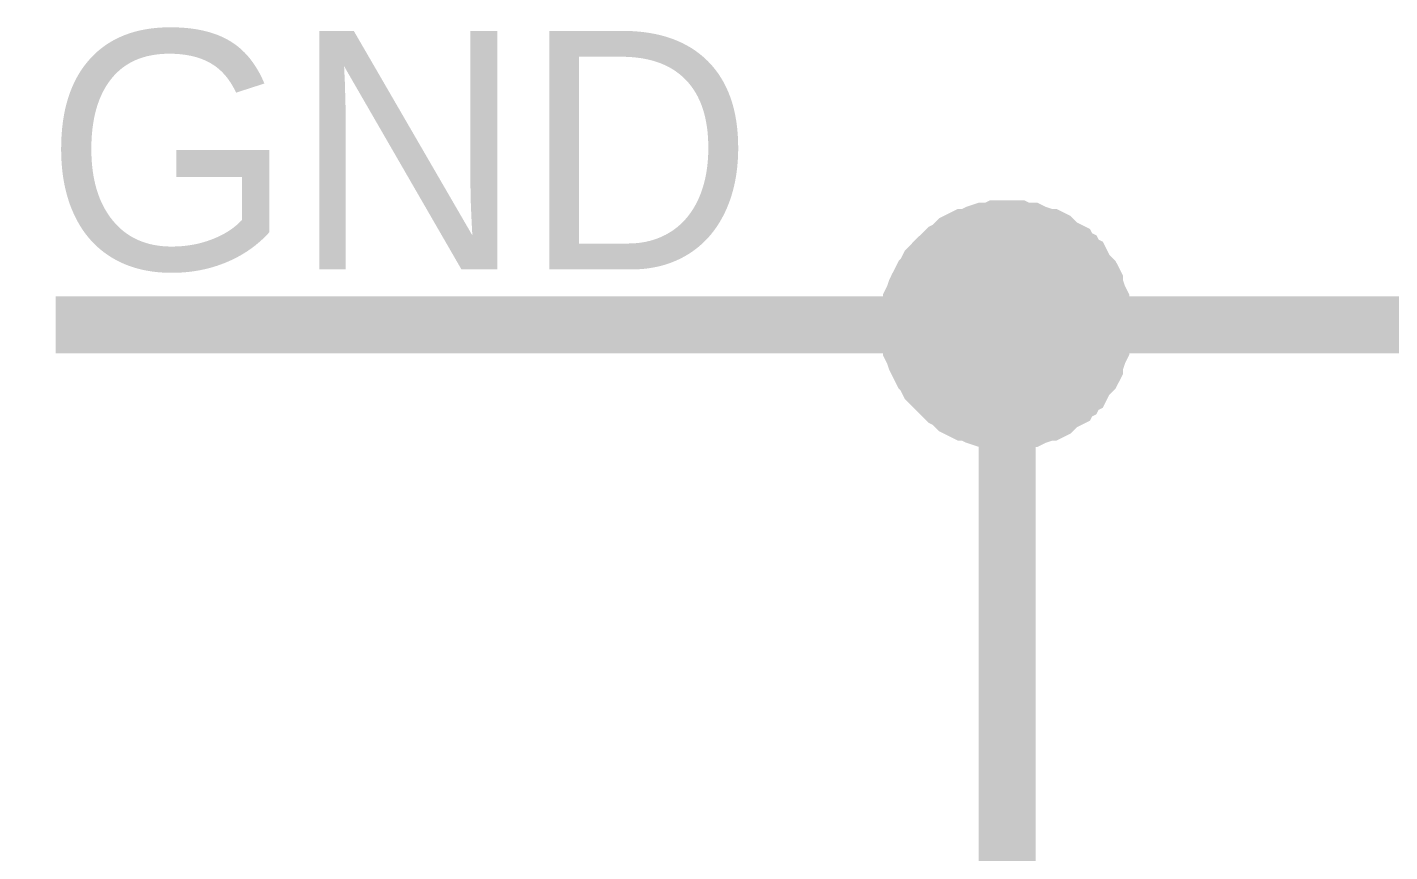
# Model space of a CAD drawing. Header units: millimetres. Extents: x 0 to 13.8, y 0 to 11.8.
# Drawn here: x 11.2147 to 11.497, y 7.1679 to 7.3385 of the extents above; entities that cross this region are included whole.
import ezdxf

# ---------------------------------------------------------------- set-up
doc = ezdxf.new("R2010")
doc.units = ezdxf.units.MM
doc.header["$MEASUREMENT"] = 0
doc.layers.add('Sheet', color=255, linetype='Continuous')

msp = doc.modelspace()

# ---------------------------------------------------------------- linework, layer by layer
at = {"layer": 'Sheet'}
for points, const_width in [([(11.39739, 7.27694), (11.39739, 7.27782), (11.39739, 7.27914), (11.39783, 7.28002), (11.39783, 7.28091), (11.39783, 7.28179), (11.39827, 7.28267), (11.39871, 7.28399), (11.39915, 7.28488), (11.3996, 7.28576), (11.40004, 7.28664), (11.40048, 7.28708), (11.40092, 7.28796), (11.40136, 7.28884), (11.40224, 7.28973), (11.40268, 7.29017), (11.40356, 7.29105), (11.40401, 7.29149), (11.40489, 7.29237), (11.40577, 7.29281), (11.40621, 7.29325), (11.40709, 7.29414), (11.40797, 7.29458), (11.40886, 7.29502), (11.40974, 7.29502), (11.41062, 7.29546), (11.4115, 7.2959), (11.41282, 7.29634), (11.41371, 7.29634), (11.41459, 7.29634), (11.41547, 7.29678), (11.41679, 7.29678), (11.41768, 7.29678)], 0.0118), ([(11.39739, 7.27694), (11.39739, 7.27782), (11.39739, 7.27914), (11.39783, 7.28002), (11.39783, 7.28091), (11.39783, 7.28179), (11.39827, 7.28267), (11.39871, 7.28399), (11.39915, 7.28488), (11.3996, 7.28576), (11.40004, 7.28664), (11.40048, 7.28708), (11.40092, 7.28796), (11.40136, 7.28884), (11.40224, 7.28973), (11.40268, 7.29017), (11.40356, 7.29105), (11.40401, 7.29149), (11.40489, 7.29237), (11.40577, 7.29281), (11.40621, 7.29325), (11.40709, 7.29414), (11.40797, 7.29458), (11.40886, 7.29502), (11.40974, 7.29502), (11.41062, 7.29546), (11.4115, 7.2959), (11.41282, 7.29634), (11.41371, 7.29634), (11.41459, 7.29634), (11.41547, 7.29678), (11.41679, 7.29678), (11.41768, 7.29678)], 0.0118), ([(11.39739, 7.27694), (11.39739, 7.27782), (11.39739, 7.27914), (11.39783, 7.28002), (11.39783, 7.28091), (11.39783, 7.28179), (11.39827, 7.28267), (11.39871, 7.28399), (11.39915, 7.28488), (11.3996, 7.28576), (11.40004, 7.28664), (11.40048, 7.28708), (11.40092, 7.28796), (11.40136, 7.28884), (11.40224, 7.28973), (11.40268, 7.29017), (11.40356, 7.29105), (11.40401, 7.29149), (11.40489, 7.29237), (11.40577, 7.29281), (11.40621, 7.29325), (11.40709, 7.29414), (11.40797, 7.29458), (11.40886, 7.29502), (11.40974, 7.29502), (11.41062, 7.29546), (11.4115, 7.2959), (11.41282, 7.29634), (11.41371, 7.29634), (11.41459, 7.29634), (11.41547, 7.29678), (11.41679, 7.29678), (11.41768, 7.29678)], 0.0118), ([(11.39739, 7.27694), (11.39739, 7.27782), (11.39739, 7.27914), (11.39783, 7.28002), (11.39783, 7.28091), (11.39783, 7.28179), (11.39827, 7.28267), (11.39871, 7.28399), (11.39915, 7.28488), (11.3996, 7.28576), (11.40004, 7.28664), (11.40048, 7.28708), (11.40092, 7.28796), (11.40136, 7.28884), (11.40224, 7.28973), (11.40268, 7.29017), (11.40356, 7.29105), (11.40401, 7.29149), (11.40489, 7.29237), (11.40577, 7.29281), (11.40621, 7.29325), (11.40709, 7.29414), (11.40797, 7.29458), (11.40886, 7.29502), (11.40974, 7.29502), (11.41062, 7.29546), (11.4115, 7.2959), (11.41282, 7.29634), (11.41371, 7.29634), (11.41459, 7.29634), (11.41547, 7.29678), (11.41679, 7.29678), (11.41768, 7.29678)], 0.0118), ([(11.41768, 7.29678), (11.41768, 7.29678)], 0.0118), ([(11.41768, 7.29678), (11.41856, 7.29678), (11.41988, 7.29678), (11.42076, 7.29634), (11.42164, 7.29634), (11.42253, 7.29634), (11.42341, 7.2959), (11.42473, 7.29546), (11.42561, 7.29502), (11.4265, 7.29502), (11.42738, 7.29458), (11.42782, 7.29414), (11.4287, 7.29325), (11.42958, 7.29281), (11.43046, 7.29237), (11.4309, 7.29149), (11.43179, 7.29105), (11.43223, 7.29017), (11.43311, 7.28973), (11.43355, 7.28884), (11.43399, 7.28796), (11.43487, 7.28708), (11.43531, 7.28664), (11.43576, 7.28576), (11.43576, 7.28488), (11.4362, 7.28399), (11.43664, 7.28267), (11.43708, 7.28179), (11.43708, 7.28091), (11.43708, 7.28002), (11.43752, 7.27914), (11.43752, 7.27782), (11.43752, 7.27694)], 0.0118), ([(11.41768, 7.29678), (11.41768, 7.29678)], 0.0118), ([(11.41768, 7.29678), (11.41856, 7.29678), (11.41988, 7.29678), (11.42076, 7.29634), (11.42164, 7.29634), (11.42253, 7.29634), (11.42341, 7.2959), (11.42473, 7.29546), (11.42561, 7.29502), (11.4265, 7.29502), (11.42738, 7.29458), (11.42782, 7.29414), (11.4287, 7.29325), (11.42958, 7.29281), (11.43046, 7.29237), (11.4309, 7.29149), (11.43179, 7.29105), (11.43223, 7.29017), (11.43311, 7.28973), (11.43355, 7.28884), (11.43399, 7.28796), (11.43487, 7.28708), (11.43531, 7.28664), (11.43576, 7.28576), (11.43576, 7.28488), (11.4362, 7.28399), (11.43664, 7.28267), (11.43708, 7.28179), (11.43708, 7.28091), (11.43708, 7.28002), (11.43752, 7.27914), (11.43752, 7.27782), (11.43752, 7.27694)], 0.0118), ([(11.41768, 7.29678), (11.41768, 7.29678)], 0.0118), ([(11.41768, 7.29678), (11.41856, 7.29678), (11.41988, 7.29678), (11.42076, 7.29634), (11.42164, 7.29634), (11.42253, 7.29634), (11.42341, 7.2959), (11.42473, 7.29546), (11.42561, 7.29502), (11.4265, 7.29502), (11.42738, 7.29458), (11.42782, 7.29414), (11.4287, 7.29325), (11.42958, 7.29281), (11.43046, 7.29237), (11.4309, 7.29149), (11.43179, 7.29105), (11.43223, 7.29017), (11.43311, 7.28973), (11.43355, 7.28884), (11.43399, 7.28796), (11.43487, 7.28708), (11.43531, 7.28664), (11.43576, 7.28576), (11.43576, 7.28488), (11.4362, 7.28399), (11.43664, 7.28267), (11.43708, 7.28179), (11.43708, 7.28091), (11.43708, 7.28002), (11.43752, 7.27914), (11.43752, 7.27782), (11.43752, 7.27694)], 0.0118), ([(11.41768, 7.29678), (11.41768, 7.29678)], 0.0118), ([(11.41768, 7.29678), (11.41856, 7.29678), (11.41988, 7.29678), (11.42076, 7.29634), (11.42164, 7.29634), (11.42253, 7.29634), (11.42341, 7.2959), (11.42473, 7.29546), (11.42561, 7.29502), (11.4265, 7.29502), (11.42738, 7.29458), (11.42782, 7.29414), (11.4287, 7.29325), (11.42958, 7.29281), (11.43046, 7.29237), (11.4309, 7.29149), (11.43179, 7.29105), (11.43223, 7.29017), (11.43311, 7.28973), (11.43355, 7.28884), (11.43399, 7.28796), (11.43487, 7.28708), (11.43531, 7.28664), (11.43576, 7.28576), (11.43576, 7.28488), (11.4362, 7.28399), (11.43664, 7.28267), (11.43708, 7.28179), (11.43708, 7.28091), (11.43708, 7.28002), (11.43752, 7.27914), (11.43752, 7.27782), (11.43752, 7.27694)], 0.0118), ([(11.39739, 7.27694), (11.39739, 7.27782), (11.39739, 7.27914), (11.39783, 7.28002), (11.39783, 7.28091), (11.39783, 7.28179), (11.39827, 7.28267), (11.39871, 7.28399), (11.39915, 7.28488), (11.3996, 7.28576), (11.40004, 7.28664), (11.40048, 7.28708), (11.40092, 7.28796), (11.40136, 7.28884), (11.40224, 7.28973), (11.40268, 7.29017), (11.40356, 7.29105), (11.40401, 7.29149), (11.40489, 7.29237), (11.40577, 7.29281), (11.40621, 7.29325), (11.40709, 7.29414), (11.40797, 7.29458), (11.40886, 7.29502), (11.40974, 7.29502), (11.41062, 7.29546), (11.4115, 7.2959), (11.41282, 7.29634), (11.41371, 7.29634), (11.41459, 7.29634), (11.41547, 7.29678), (11.41679, 7.29678), (11.41768, 7.29678)], 0.0039), ([(11.39739, 7.27694), (11.39739, 7.27782), (11.39739, 7.27914), (11.39783, 7.28002), (11.39783, 7.28091), (11.39783, 7.28179), (11.39827, 7.28267), (11.39871, 7.28399), (11.39915, 7.28488), (11.3996, 7.28576), (11.40004, 7.28664), (11.40048, 7.28708), (11.40092, 7.28796), (11.40136, 7.28884), (11.40224, 7.28973), (11.40268, 7.29017), (11.40356, 7.29105), (11.40401, 7.29149), (11.40489, 7.29237), (11.40577, 7.29281), (11.40621, 7.29325), (11.40709, 7.29414), (11.40797, 7.29458), (11.40886, 7.29502), (11.40974, 7.29502), (11.41062, 7.29546), (11.4115, 7.2959), (11.41282, 7.29634), (11.41371, 7.29634), (11.41459, 7.29634), (11.41547, 7.29678), (11.41679, 7.29678), (11.41768, 7.29678)], 0.0039), ([(11.39739, 7.27694), (11.39739, 7.27782), (11.39739, 7.27914), (11.39783, 7.28002), (11.39783, 7.28091), (11.39783, 7.28179), (11.39827, 7.28267), (11.39871, 7.28399), (11.39915, 7.28488), (11.3996, 7.28576), (11.40004, 7.28664), (11.40048, 7.28708), (11.40092, 7.28796), (11.40136, 7.28884), (11.40224, 7.28973), (11.40268, 7.29017), (11.40356, 7.29105), (11.40401, 7.29149), (11.40489, 7.29237), (11.40577, 7.29281), (11.40621, 7.29325), (11.40709, 7.29414), (11.40797, 7.29458), (11.40886, 7.29502), (11.40974, 7.29502), (11.41062, 7.29546), (11.4115, 7.2959), (11.41282, 7.29634), (11.41371, 7.29634), (11.41459, 7.29634), (11.41547, 7.29678), (11.41679, 7.29678), (11.41768, 7.29678)], 0.0039), ([(11.39739, 7.27694), (11.39739, 7.27782), (11.39739, 7.27914), (11.39783, 7.28002), (11.39783, 7.28091), (11.39783, 7.28179), (11.39827, 7.28267), (11.39871, 7.28399), (11.39915, 7.28488), (11.3996, 7.28576), (11.40004, 7.28664), (11.40048, 7.28708), (11.40092, 7.28796), (11.40136, 7.28884), (11.40224, 7.28973), (11.40268, 7.29017), (11.40356, 7.29105), (11.40401, 7.29149), (11.40489, 7.29237), (11.40577, 7.29281), (11.40621, 7.29325), (11.40709, 7.29414), (11.40797, 7.29458), (11.40886, 7.29502), (11.40974, 7.29502), (11.41062, 7.29546), (11.4115, 7.2959), (11.41282, 7.29634), (11.41371, 7.29634), (11.41459, 7.29634), (11.41547, 7.29678), (11.41679, 7.29678), (11.41768, 7.29678)], 0.0039), ([(11.41768, 7.29678), (11.41768, 7.29678)], 0.0039), ([(11.41768, 7.29678), (11.41856, 7.29678), (11.41988, 7.29678), (11.42076, 7.29634), (11.42164, 7.29634), (11.42253, 7.29634), (11.42341, 7.2959), (11.42473, 7.29546), (11.42561, 7.29502), (11.4265, 7.29502), (11.42738, 7.29458), (11.42782, 7.29414), (11.4287, 7.29325), (11.42958, 7.29281), (11.43046, 7.29237), (11.4309, 7.29149), (11.43179, 7.29105), (11.43223, 7.29017), (11.43311, 7.28973), (11.43355, 7.28884), (11.43399, 7.28796), (11.43487, 7.28708), (11.43531, 7.28664), (11.43576, 7.28576), (11.43576, 7.28488), (11.4362, 7.28399), (11.43664, 7.28267), (11.43708, 7.28179), (11.43708, 7.28091), (11.43708, 7.28002), (11.43752, 7.27914), (11.43752, 7.27782), (11.43752, 7.27694)], 0.0039), ([(11.41768, 7.29678), (11.41768, 7.29678)], 0.0039), ([(11.41768, 7.29678), (11.41856, 7.29678), (11.41988, 7.29678), (11.42076, 7.29634), (11.42164, 7.29634), (11.42253, 7.29634), (11.42341, 7.2959), (11.42473, 7.29546), (11.42561, 7.29502), (11.4265, 7.29502), (11.42738, 7.29458), (11.42782, 7.29414), (11.4287, 7.29325), (11.42958, 7.29281), (11.43046, 7.29237), (11.4309, 7.29149), (11.43179, 7.29105), (11.43223, 7.29017), (11.43311, 7.28973), (11.43355, 7.28884), (11.43399, 7.28796), (11.43487, 7.28708), (11.43531, 7.28664), (11.43576, 7.28576), (11.43576, 7.28488), (11.4362, 7.28399), (11.43664, 7.28267), (11.43708, 7.28179), (11.43708, 7.28091), (11.43708, 7.28002), (11.43752, 7.27914), (11.43752, 7.27782), (11.43752, 7.27694)], 0.0039), ([(11.41768, 7.29678), (11.41768, 7.29678)], 0.0039), ([(11.41768, 7.29678), (11.41856, 7.29678), (11.41988, 7.29678), (11.42076, 7.29634), (11.42164, 7.29634), (11.42253, 7.29634), (11.42341, 7.2959), (11.42473, 7.29546), (11.42561, 7.29502), (11.4265, 7.29502), (11.42738, 7.29458), (11.42782, 7.29414), (11.4287, 7.29325), (11.42958, 7.29281), (11.43046, 7.29237), (11.4309, 7.29149), (11.43179, 7.29105), (11.43223, 7.29017), (11.43311, 7.28973), (11.43355, 7.28884), (11.43399, 7.28796), (11.43487, 7.28708), (11.43531, 7.28664), (11.43576, 7.28576), (11.43576, 7.28488), (11.4362, 7.28399), (11.43664, 7.28267), (11.43708, 7.28179), (11.43708, 7.28091), (11.43708, 7.28002), (11.43752, 7.27914), (11.43752, 7.27782), (11.43752, 7.27694)], 0.0039), ([(11.41768, 7.29678), (11.41768, 7.29678)], 0.0039), ([(11.41768, 7.29678), (11.41856, 7.29678), (11.41988, 7.29678), (11.42076, 7.29634), (11.42164, 7.29634), (11.42253, 7.29634), (11.42341, 7.2959), (11.42473, 7.29546), (11.42561, 7.29502), (11.4265, 7.29502), (11.42738, 7.29458), (11.42782, 7.29414), (11.4287, 7.29325), (11.42958, 7.29281), (11.43046, 7.29237), (11.4309, 7.29149), (11.43179, 7.29105), (11.43223, 7.29017), (11.43311, 7.28973), (11.43355, 7.28884), (11.43399, 7.28796), (11.43487, 7.28708), (11.43531, 7.28664), (11.43576, 7.28576), (11.43576, 7.28488), (11.4362, 7.28399), (11.43664, 7.28267), (11.43708, 7.28179), (11.43708, 7.28091), (11.43708, 7.28002), (11.43752, 7.27914), (11.43752, 7.27782), (11.43752, 7.27694)], 0.0039), ([(11.41768, 7.27694), (12.00814, 7.27694), (12.00814, 7.28311), (12.20481, 7.28311)], 0.0118), ([(11.41768, 7.08026), (11.41768, 7.08335), (11.41768, 7.27694), (11.22056, 7.27694)], 0.0118), ([(11.41768, 7.25709), (11.41679, 7.25709), (11.41547, 7.25709), (11.41459, 7.25754), (11.41371, 7.25754), (11.41282, 7.25754), (11.4115, 7.25798), (11.41062, 7.25842), (11.40974, 7.25886), (11.40886, 7.25886), (11.40797, 7.2593), (11.40709, 7.25974), (11.40621, 7.26062), (11.40577, 7.26106), (11.40489, 7.2615), (11.40401, 7.26239), (11.40356, 7.26283), (11.40268, 7.26371), (11.40224, 7.26415), (11.40136, 7.26503), (11.40092, 7.26591), (11.40048, 7.2668), (11.40004, 7.26724), (11.3996, 7.26812), (11.39915, 7.269), (11.39871, 7.26988), (11.39827, 7.27121), (11.39783, 7.27209), (11.39783, 7.27297), (11.39783, 7.27385), (11.39739, 7.27473), (11.39739, 7.27606), (11.39739, 7.27694)], 0.0118), ([(11.39739, 7.27694), (11.39739, 7.27694)], 0.0118), ([(11.41768, 7.25709), (11.41679, 7.25709), (11.41547, 7.25709), (11.41459, 7.25754), (11.41371, 7.25754), (11.41282, 7.25754), (11.4115, 7.25798), (11.41062, 7.25842), (11.40974, 7.25886), (11.40886, 7.25886), (11.40797, 7.2593), (11.40709, 7.25974), (11.40621, 7.26062), (11.40577, 7.26106), (11.40489, 7.2615), (11.40401, 7.26239), (11.40356, 7.26283), (11.40268, 7.26371), (11.40224, 7.26415), (11.40136, 7.26503), (11.40092, 7.26591), (11.40048, 7.2668), (11.40004, 7.26724), (11.3996, 7.26812), (11.39915, 7.269), (11.39871, 7.26988), (11.39827, 7.27121), (11.39783, 7.27209), (11.39783, 7.27297), (11.39783, 7.27385), (11.39739, 7.27473), (11.39739, 7.27606), (11.39739, 7.27694)], 0.0118), ([(11.39739, 7.27694), (11.39739, 7.27694)], 0.0118), ([(11.41768, 7.25709), (11.41679, 7.25709), (11.41547, 7.25709), (11.41459, 7.25754), (11.41371, 7.25754), (11.41282, 7.25754), (11.4115, 7.25798), (11.41062, 7.25842), (11.40974, 7.25886), (11.40886, 7.25886), (11.40797, 7.2593), (11.40709, 7.25974), (11.40621, 7.26062), (11.40577, 7.26106), (11.40489, 7.2615), (11.40401, 7.26239), (11.40356, 7.26283), (11.40268, 7.26371), (11.40224, 7.26415), (11.40136, 7.26503), (11.40092, 7.26591), (11.40048, 7.2668), (11.40004, 7.26724), (11.3996, 7.26812), (11.39915, 7.269), (11.39871, 7.26988), (11.39827, 7.27121), (11.39783, 7.27209), (11.39783, 7.27297), (11.39783, 7.27385), (11.39739, 7.27473), (11.39739, 7.27606), (11.39739, 7.27694)], 0.0118), ([(11.39739, 7.27694), (11.39739, 7.27694)], 0.0118), ([(11.41768, 7.25709), (11.41679, 7.25709), (11.41547, 7.25709), (11.41459, 7.25754), (11.41371, 7.25754), (11.41282, 7.25754), (11.4115, 7.25798), (11.41062, 7.25842), (11.40974, 7.25886), (11.40886, 7.25886), (11.40797, 7.2593), (11.40709, 7.25974), (11.40621, 7.26062), (11.40577, 7.26106), (11.40489, 7.2615), (11.40401, 7.26239), (11.40356, 7.26283), (11.40268, 7.26371), (11.40224, 7.26415), (11.40136, 7.26503), (11.40092, 7.26591), (11.40048, 7.2668), (11.40004, 7.26724), (11.3996, 7.26812), (11.39915, 7.269), (11.39871, 7.26988), (11.39827, 7.27121), (11.39783, 7.27209), (11.39783, 7.27297), (11.39783, 7.27385), (11.39739, 7.27473), (11.39739, 7.27606), (11.39739, 7.27694)], 0.0118), ([(11.39739, 7.27694), (11.39739, 7.27694)], 0.0118), ([(11.43752, 7.27694), (11.43752, 7.27606), (11.43752, 7.27473), (11.43708, 7.27385), (11.43708, 7.27297), (11.43708, 7.27209), (11.43664, 7.27121), (11.4362, 7.26988), (11.43576, 7.269), (11.43576, 7.26812), (11.43531, 7.26724), (11.43487, 7.2668), (11.43399, 7.26591), (11.43355, 7.26503), (11.43311, 7.26415), (11.43223, 7.26371), (11.43179, 7.26283), (11.4309, 7.26239), (11.43046, 7.2615), (11.42958, 7.26106), (11.4287, 7.26062), (11.42782, 7.25974), (11.42738, 7.2593), (11.4265, 7.25886), (11.42561, 7.25886), (11.42473, 7.25842), (11.42341, 7.25798), (11.42253, 7.25754), (11.42164, 7.25754), (11.42076, 7.25754), (11.41988, 7.25709), (11.41856, 7.25709), (11.41768, 7.25709)], 0.0118), ([(11.43752, 7.27694), (11.43752, 7.27606), (11.43752, 7.27473), (11.43708, 7.27385), (11.43708, 7.27297), (11.43708, 7.27209), (11.43664, 7.27121), (11.4362, 7.26988), (11.43576, 7.269), (11.43576, 7.26812), (11.43531, 7.26724), (11.43487, 7.2668), (11.43399, 7.26591), (11.43355, 7.26503), (11.43311, 7.26415), (11.43223, 7.26371), (11.43179, 7.26283), (11.4309, 7.26239), (11.43046, 7.2615), (11.42958, 7.26106), (11.4287, 7.26062), (11.42782, 7.25974), (11.42738, 7.2593), (11.4265, 7.25886), (11.42561, 7.25886), (11.42473, 7.25842), (11.42341, 7.25798), (11.42253, 7.25754), (11.42164, 7.25754), (11.42076, 7.25754), (11.41988, 7.25709), (11.41856, 7.25709), (11.41768, 7.25709)], 0.0118), ([(11.43752, 7.27694), (11.43752, 7.27606), (11.43752, 7.27473), (11.43708, 7.27385), (11.43708, 7.27297), (11.43708, 7.27209), (11.43664, 7.27121), (11.4362, 7.26988), (11.43576, 7.269), (11.43576, 7.26812), (11.43531, 7.26724), (11.43487, 7.2668), (11.43399, 7.26591), (11.43355, 7.26503), (11.43311, 7.26415), (11.43223, 7.26371), (11.43179, 7.26283), (11.4309, 7.26239), (11.43046, 7.2615), (11.42958, 7.26106), (11.4287, 7.26062), (11.42782, 7.25974), (11.42738, 7.2593), (11.4265, 7.25886), (11.42561, 7.25886), (11.42473, 7.25842), (11.42341, 7.25798), (11.42253, 7.25754), (11.42164, 7.25754), (11.42076, 7.25754), (11.41988, 7.25709), (11.41856, 7.25709), (11.41768, 7.25709)], 0.0118), ([(11.43752, 7.27694), (11.43752, 7.27606), (11.43752, 7.27473), (11.43708, 7.27385), (11.43708, 7.27297), (11.43708, 7.27209), (11.43664, 7.27121), (11.4362, 7.26988), (11.43576, 7.269), (11.43576, 7.26812), (11.43531, 7.26724), (11.43487, 7.2668), (11.43399, 7.26591), (11.43355, 7.26503), (11.43311, 7.26415), (11.43223, 7.26371), (11.43179, 7.26283), (11.4309, 7.26239), (11.43046, 7.2615), (11.42958, 7.26106), (11.4287, 7.26062), (11.42782, 7.25974), (11.42738, 7.2593), (11.4265, 7.25886), (11.42561, 7.25886), (11.42473, 7.25842), (11.42341, 7.25798), (11.42253, 7.25754), (11.42164, 7.25754), (11.42076, 7.25754), (11.41988, 7.25709), (11.41856, 7.25709), (11.41768, 7.25709)], 0.0118), ([(11.43752, 7.27694), (11.43752, 7.27694), (11.43752, 7.27694), (11.43752, 7.27694), (11.43752, 7.27694), (11.43752, 7.27694), (11.43752, 7.27694), (11.43752, 7.27694), (11.43752, 7.27694), (11.43752, 7.27694), (11.43752, 7.27694), (11.43752, 7.27694), (11.43752, 7.27694), (11.43752, 7.27694), (11.43752, 7.27694), (11.43752, 7.27694), (11.43752, 7.27694), (11.43752, 7.27694), (11.43752, 7.27694), (11.43752, 7.27694), (11.43752, 7.27694), (11.43752, 7.27694), (11.43752, 7.27694), (11.43752, 7.27694), (11.43752, 7.27694), (11.43752, 7.27694), (11.43752, 7.27694), (11.43752, 7.27694), (11.43752, 7.27694), (11.43752, 7.27694), (11.43752, 7.27694), (11.43752, 7.27694), (11.43752, 7.27694)], 0.0118), ([(11.43752, 7.27694), (11.43752, 7.27694)], 0.0118), ([(11.43752, 7.27694), (11.43752, 7.27694), (11.43752, 7.27694), (11.43752, 7.27694), (11.43752, 7.27694), (11.43752, 7.27694), (11.43752, 7.27694), (11.43752, 7.27694), (11.43752, 7.27694), (11.43752, 7.27694), (11.43752, 7.27694), (11.43752, 7.27694), (11.43752, 7.27694), (11.43752, 7.27694), (11.43752, 7.27694), (11.43752, 7.27694), (11.43752, 7.27694), (11.43752, 7.27694), (11.43752, 7.27694), (11.43752, 7.27694), (11.43752, 7.27694), (11.43752, 7.27694), (11.43752, 7.27694), (11.43752, 7.27694), (11.43752, 7.27694), (11.43752, 7.27694), (11.43752, 7.27694), (11.43752, 7.27694), (11.43752, 7.27694), (11.43752, 7.27694), (11.43752, 7.27694), (11.43752, 7.27694), (11.43752, 7.27694)], 0.0118), ([(11.43752, 7.27694), (11.43752, 7.27694)], 0.0118), ([(11.43752, 7.27694), (11.43752, 7.27694), (11.43752, 7.27694), (11.43752, 7.27694), (11.43752, 7.27694), (11.43752, 7.27694), (11.43752, 7.27694), (11.43752, 7.27694), (11.43752, 7.27694), (11.43752, 7.27694), (11.43752, 7.27694), (11.43752, 7.27694), (11.43752, 7.27694), (11.43752, 7.27694), (11.43752, 7.27694), (11.43752, 7.27694), (11.43752, 7.27694), (11.43752, 7.27694), (11.43752, 7.27694), (11.43752, 7.27694), (11.43752, 7.27694), (11.43752, 7.27694), (11.43752, 7.27694), (11.43752, 7.27694), (11.43752, 7.27694), (11.43752, 7.27694), (11.43752, 7.27694), (11.43752, 7.27694), (11.43752, 7.27694), (11.43752, 7.27694), (11.43752, 7.27694), (11.43752, 7.27694), (11.43752, 7.27694)], 0.0118), ([(11.43752, 7.27694), (11.43752, 7.27694)], 0.0118), ([(11.43752, 7.27694), (11.43752, 7.27694), (11.43752, 7.27694), (11.43752, 7.27694), (11.43752, 7.27694), (11.43752, 7.27694), (11.43752, 7.27694), (11.43752, 7.27694), (11.43752, 7.27694), (11.43752, 7.27694), (11.43752, 7.27694), (11.43752, 7.27694), (11.43752, 7.27694), (11.43752, 7.27694), (11.43752, 7.27694), (11.43752, 7.27694), (11.43752, 7.27694), (11.43752, 7.27694), (11.43752, 7.27694), (11.43752, 7.27694), (11.43752, 7.27694), (11.43752, 7.27694), (11.43752, 7.27694), (11.43752, 7.27694), (11.43752, 7.27694), (11.43752, 7.27694), (11.43752, 7.27694), (11.43752, 7.27694), (11.43752, 7.27694), (11.43752, 7.27694), (11.43752, 7.27694), (11.43752, 7.27694), (11.43752, 7.27694)], 0.0118), ([(11.43752, 7.27694), (11.43752, 7.27694)], 0.0118), ([(11.41768, 7.25709), (11.41679, 7.25709), (11.41547, 7.25709), (11.41459, 7.25754), (11.41371, 7.25754), (11.41282, 7.25754), (11.4115, 7.25798), (11.41062, 7.25842), (11.40974, 7.25886), (11.40886, 7.25886), (11.40797, 7.2593), (11.40709, 7.25974), (11.40621, 7.26062), (11.40577, 7.26106), (11.40489, 7.2615), (11.40401, 7.26239), (11.40356, 7.26283), (11.40268, 7.26371), (11.40224, 7.26415), (11.40136, 7.26503), (11.40092, 7.26591), (11.40048, 7.2668), (11.40004, 7.26724), (11.3996, 7.26812), (11.39915, 7.269), (11.39871, 7.26988), (11.39827, 7.27121), (11.39783, 7.27209), (11.39783, 7.27297), (11.39783, 7.27385), (11.39739, 7.27473), (11.39739, 7.27606), (11.39739, 7.27694)], 0.0039), ([(11.39739, 7.27694), (11.39739, 7.27694)], 0.0039), ([(11.41768, 7.25709), (11.41679, 7.25709), (11.41547, 7.25709), (11.41459, 7.25754), (11.41371, 7.25754), (11.41282, 7.25754), (11.4115, 7.25798), (11.41062, 7.25842), (11.40974, 7.25886), (11.40886, 7.25886), (11.40797, 7.2593), (11.40709, 7.25974), (11.40621, 7.26062), (11.40577, 7.26106), (11.40489, 7.2615), (11.40401, 7.26239), (11.40356, 7.26283), (11.40268, 7.26371), (11.40224, 7.26415), (11.40136, 7.26503), (11.40092, 7.26591), (11.40048, 7.2668), (11.40004, 7.26724), (11.3996, 7.26812), (11.39915, 7.269), (11.39871, 7.26988), (11.39827, 7.27121), (11.39783, 7.27209), (11.39783, 7.27297), (11.39783, 7.27385), (11.39739, 7.27473), (11.39739, 7.27606), (11.39739, 7.27694)], 0.0039), ([(11.39739, 7.27694), (11.39739, 7.27694)], 0.0039), ([(11.41768, 7.25709), (11.41679, 7.25709), (11.41547, 7.25709), (11.41459, 7.25754), (11.41371, 7.25754), (11.41282, 7.25754), (11.4115, 7.25798), (11.41062, 7.25842), (11.40974, 7.25886), (11.40886, 7.25886), (11.40797, 7.2593), (11.40709, 7.25974), (11.40621, 7.26062), (11.40577, 7.26106), (11.40489, 7.2615), (11.40401, 7.26239), (11.40356, 7.26283), (11.40268, 7.26371), (11.40224, 7.26415), (11.40136, 7.26503), (11.40092, 7.26591), (11.40048, 7.2668), (11.40004, 7.26724), (11.3996, 7.26812), (11.39915, 7.269), (11.39871, 7.26988), (11.39827, 7.27121), (11.39783, 7.27209), (11.39783, 7.27297), (11.39783, 7.27385), (11.39739, 7.27473), (11.39739, 7.27606), (11.39739, 7.27694)], 0.0039), ([(11.39739, 7.27694), (11.39739, 7.27694)], 0.0039), ([(11.41768, 7.25709), (11.41679, 7.25709), (11.41547, 7.25709), (11.41459, 7.25754), (11.41371, 7.25754), (11.41282, 7.25754), (11.4115, 7.25798), (11.41062, 7.25842), (11.40974, 7.25886), (11.40886, 7.25886), (11.40797, 7.2593), (11.40709, 7.25974), (11.40621, 7.26062), (11.40577, 7.26106), (11.40489, 7.2615), (11.40401, 7.26239), (11.40356, 7.26283), (11.40268, 7.26371), (11.40224, 7.26415), (11.40136, 7.26503), (11.40092, 7.26591), (11.40048, 7.2668), (11.40004, 7.26724), (11.3996, 7.26812), (11.39915, 7.269), (11.39871, 7.26988), (11.39827, 7.27121), (11.39783, 7.27209), (11.39783, 7.27297), (11.39783, 7.27385), (11.39739, 7.27473), (11.39739, 7.27606), (11.39739, 7.27694)], 0.0039), ([(11.39739, 7.27694), (11.39739, 7.27694)], 0.0039), ([(11.43752, 7.27694), (11.43752, 7.27606), (11.43752, 7.27473), (11.43708, 7.27385), (11.43708, 7.27297), (11.43708, 7.27209), (11.43664, 7.27121), (11.4362, 7.26988), (11.43576, 7.269), (11.43576, 7.26812), (11.43531, 7.26724), (11.43487, 7.2668), (11.43399, 7.26591), (11.43355, 7.26503), (11.43311, 7.26415), (11.43223, 7.26371), (11.43179, 7.26283), (11.4309, 7.26239), (11.43046, 7.2615), (11.42958, 7.26106), (11.4287, 7.26062), (11.42782, 7.25974), (11.42738, 7.2593), (11.4265, 7.25886), (11.42561, 7.25886), (11.42473, 7.25842), (11.42341, 7.25798), (11.42253, 7.25754), (11.42164, 7.25754), (11.42076, 7.25754), (11.41988, 7.25709), (11.41856, 7.25709), (11.41768, 7.25709)], 0.0039), ([(11.43752, 7.27694), (11.43752, 7.27606), (11.43752, 7.27473), (11.43708, 7.27385), (11.43708, 7.27297), (11.43708, 7.27209), (11.43664, 7.27121), (11.4362, 7.26988), (11.43576, 7.269), (11.43576, 7.26812), (11.43531, 7.26724), (11.43487, 7.2668), (11.43399, 7.26591), (11.43355, 7.26503), (11.43311, 7.26415), (11.43223, 7.26371), (11.43179, 7.26283), (11.4309, 7.26239), (11.43046, 7.2615), (11.42958, 7.26106), (11.4287, 7.26062), (11.42782, 7.25974), (11.42738, 7.2593), (11.4265, 7.25886), (11.42561, 7.25886), (11.42473, 7.25842), (11.42341, 7.25798), (11.42253, 7.25754), (11.42164, 7.25754), (11.42076, 7.25754), (11.41988, 7.25709), (11.41856, 7.25709), (11.41768, 7.25709)], 0.0039), ([(11.43752, 7.27694), (11.43752, 7.27606), (11.43752, 7.27473), (11.43708, 7.27385), (11.43708, 7.27297), (11.43708, 7.27209), (11.43664, 7.27121), (11.4362, 7.26988), (11.43576, 7.269), (11.43576, 7.26812), (11.43531, 7.26724), (11.43487, 7.2668), (11.43399, 7.26591), (11.43355, 7.26503), (11.43311, 7.26415), (11.43223, 7.26371), (11.43179, 7.26283), (11.4309, 7.26239), (11.43046, 7.2615), (11.42958, 7.26106), (11.4287, 7.26062), (11.42782, 7.25974), (11.42738, 7.2593), (11.4265, 7.25886), (11.42561, 7.25886), (11.42473, 7.25842), (11.42341, 7.25798), (11.42253, 7.25754), (11.42164, 7.25754), (11.42076, 7.25754), (11.41988, 7.25709), (11.41856, 7.25709), (11.41768, 7.25709)], 0.0039), ([(11.43752, 7.27694), (11.43752, 7.27606), (11.43752, 7.27473), (11.43708, 7.27385), (11.43708, 7.27297), (11.43708, 7.27209), (11.43664, 7.27121), (11.4362, 7.26988), (11.43576, 7.269), (11.43576, 7.26812), (11.43531, 7.26724), (11.43487, 7.2668), (11.43399, 7.26591), (11.43355, 7.26503), (11.43311, 7.26415), (11.43223, 7.26371), (11.43179, 7.26283), (11.4309, 7.26239), (11.43046, 7.2615), (11.42958, 7.26106), (11.4287, 7.26062), (11.42782, 7.25974), (11.42738, 7.2593), (11.4265, 7.25886), (11.42561, 7.25886), (11.42473, 7.25842), (11.42341, 7.25798), (11.42253, 7.25754), (11.42164, 7.25754), (11.42076, 7.25754), (11.41988, 7.25709), (11.41856, 7.25709), (11.41768, 7.25709)], 0.0039), ([(11.43752, 7.27694), (11.43752, 7.27694), (11.43752, 7.27694), (11.43752, 7.27694), (11.43752, 7.27694), (11.43752, 7.27694), (11.43752, 7.27694), (11.43752, 7.27694), (11.43752, 7.27694), (11.43752, 7.27694), (11.43752, 7.27694), (11.43752, 7.27694), (11.43752, 7.27694), (11.43752, 7.27694), (11.43752, 7.27694), (11.43752, 7.27694), (11.43752, 7.27694), (11.43752, 7.27694), (11.43752, 7.27694), (11.43752, 7.27694), (11.43752, 7.27694), (11.43752, 7.27694), (11.43752, 7.27694), (11.43752, 7.27694), (11.43752, 7.27694), (11.43752, 7.27694), (11.43752, 7.27694), (11.43752, 7.27694), (11.43752, 7.27694), (11.43752, 7.27694), (11.43752, 7.27694), (11.43752, 7.27694), (11.43752, 7.27694)], 0.0039), ([(11.43752, 7.27694), (11.43752, 7.27694)], 0.0039), ([(11.43752, 7.27694), (11.43752, 7.27694), (11.43752, 7.27694), (11.43752, 7.27694), (11.43752, 7.27694), (11.43752, 7.27694), (11.43752, 7.27694), (11.43752, 7.27694), (11.43752, 7.27694), (11.43752, 7.27694), (11.43752, 7.27694), (11.43752, 7.27694), (11.43752, 7.27694), (11.43752, 7.27694), (11.43752, 7.27694), (11.43752, 7.27694), (11.43752, 7.27694), (11.43752, 7.27694), (11.43752, 7.27694), (11.43752, 7.27694), (11.43752, 7.27694), (11.43752, 7.27694), (11.43752, 7.27694), (11.43752, 7.27694), (11.43752, 7.27694), (11.43752, 7.27694), (11.43752, 7.27694), (11.43752, 7.27694), (11.43752, 7.27694), (11.43752, 7.27694), (11.43752, 7.27694), (11.43752, 7.27694), (11.43752, 7.27694)], 0.0039), ([(11.43752, 7.27694), (11.43752, 7.27694)], 0.0039), ([(11.43752, 7.27694), (11.43752, 7.27694), (11.43752, 7.27694), (11.43752, 7.27694), (11.43752, 7.27694), (11.43752, 7.27694), (11.43752, 7.27694), (11.43752, 7.27694), (11.43752, 7.27694), (11.43752, 7.27694), (11.43752, 7.27694), (11.43752, 7.27694), (11.43752, 7.27694), (11.43752, 7.27694), (11.43752, 7.27694), (11.43752, 7.27694), (11.43752, 7.27694), (11.43752, 7.27694), (11.43752, 7.27694), (11.43752, 7.27694), (11.43752, 7.27694), (11.43752, 7.27694), (11.43752, 7.27694), (11.43752, 7.27694), (11.43752, 7.27694), (11.43752, 7.27694), (11.43752, 7.27694), (11.43752, 7.27694), (11.43752, 7.27694), (11.43752, 7.27694), (11.43752, 7.27694), (11.43752, 7.27694), (11.43752, 7.27694)], 0.0039), ([(11.43752, 7.27694), (11.43752, 7.27694)], 0.0039), ([(11.43752, 7.27694), (11.43752, 7.27694), (11.43752, 7.27694), (11.43752, 7.27694), (11.43752, 7.27694), (11.43752, 7.27694), (11.43752, 7.27694), (11.43752, 7.27694), (11.43752, 7.27694), (11.43752, 7.27694), (11.43752, 7.27694), (11.43752, 7.27694), (11.43752, 7.27694), (11.43752, 7.27694), (11.43752, 7.27694), (11.43752, 7.27694), (11.43752, 7.27694), (11.43752, 7.27694), (11.43752, 7.27694), (11.43752, 7.27694), (11.43752, 7.27694), (11.43752, 7.27694), (11.43752, 7.27694), (11.43752, 7.27694), (11.43752, 7.27694), (11.43752, 7.27694), (11.43752, 7.27694), (11.43752, 7.27694), (11.43752, 7.27694), (11.43752, 7.27694), (11.43752, 7.27694), (11.43752, 7.27694), (11.43752, 7.27694)], 0.0039), ([(11.43752, 7.27694), (11.43752, 7.27694)], 0.0039)]:
    msp.add_lwpolyline(points, dxfattribs=dict(at, const_width=const_width))
at = {"layer": 'Sheet', "const_width": 0.02}
msp.add_lwpolyline([(11.40732, 7.27717, 1), (11.42732, 7.27717, 1)], format="xyb", close=True, dxfattribs=at)

# ---------------------------------------------------------------- texts
at = {"layer": 'Sheet'}
msp.add_text('GND', height=0.049389, dxfattribs=at).set_placement((11.21836, 7.2884))

doc.saveas('drawing.dxf')
